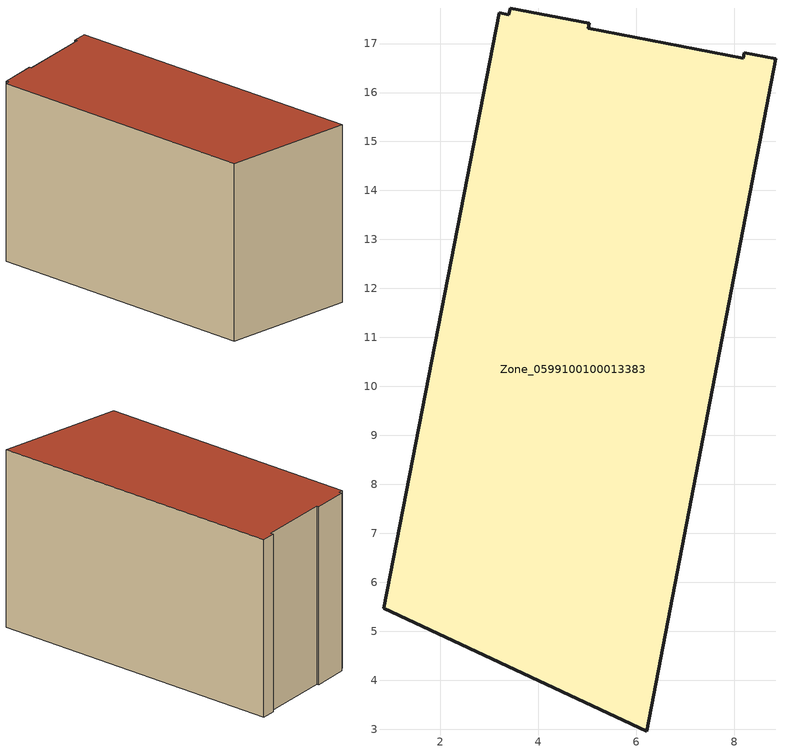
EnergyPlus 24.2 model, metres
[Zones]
Zone_0599100100013383
 floor ground (C_G): 5.02,17.32 8.18,16.7 8.2,16.82 8.84,16.69 6.21,2.97 0.85,5.47 3.2,17.63 3.4,17.59 3.43,17.73 5.04,17.41 z0
 wall outside (C_F): 8.18,16.7 5.02,17.32 5.04,17.41 3.43,17.73 3.4,17.59 3.2,17.63 0.85,5.47 6.21,2.97 8.84,16.69 8.2,16.82 8.18,16.7 z0:8.6
 roof outside (C_R): 3.43,17.73 3.4,17.59 3.2,17.63 0.85,5.47 6.21,2.97 8.84,16.69 8.2,16.82 8.18,16.7 5.02,17.32 5.04,17.41 z8.6
[BUILDING]
Pand.0599100100013383: North Axis=0; Terrain=City; Loads Convergence Tolerance Value=0.04; Temperature Convergence Tolerance Value=0.4; Solar Distribution=FullExterior; Maximum Number of Warmup Days=25; Minimum Number of Warmup Days=1
[Site:Location]
Rotterdam.The.Hague.AP_ZH_NLD Design_Conditions: Latitude=51.96; Longitude=4.45; Time Zone=1; Elevation=-4.5
[SITE:GROUNDTEMPERATURE:BUILDINGSURFACE]
18, 18, 18, 18, 18, 18, 18, 18, 18, 18, 18, 18
[MATERIAL] Thermal Absorptance=0.9; Solar Absorptance=0.7; Visible Absorptance=0.7
Name | Roughness | Thickness | Conductivity | Density | Specific Heat
G.TC.2015-2018 | MediumSmooth | 0.15 | 0.0428571 | 540 | 1210
F.TC.2015-2018 | Rough | 0.3 | 0.0666667 | 1920 | 840
R.TC.2015-2018 | MediumRough | 0.2 | 0.0333333 | 1500 | 1000
[CONSTRUCTION]
C_G: G.TC.2015-2018
C_F: F.TC.2015-2018
C_R: R.TC.2015-2018
[ZONE]
Zone_0599100100013383: Type=1; Multiplier=1; Ceiling Height=Autocalculate; Volume=Autocalculate; Floor Area=autocalculate; Part of Total Floor Area=Yes
[ZONEINFILTRATION:DESIGNFLOWRATE]
Infil_Zone_0599100100013383: Zone or ZoneList or Space or SpaceList=Zone_0599100100013383; Schedule=AlwaysOn; Design Flow Rate Calculation Method=Flow/Area; Flow Rate per Floor Area=0.0015; Constant Term Coefficient=1; Temperature Term Coefficient=0; Velocity Term Coefficient=0; Velocity Squared Term Coefficient=0
[HVACTEMPLATE:ZONE:IDEALLOADSAIRSYSTEM]
Zone_0599100100013383: Maximum Heating Supply Air Temperature=50; Minimum Cooling Supply Air Temperature=13; Maximum Heating Supply Air Humidity Ratio=0.0156; Minimum Cooling Supply Air Humidity Ratio=0.0077; Heating Limit=NoLimit; Cooling Limit=NoLimit; Dehumidification Control Type=ConstantSensibleHeatRatio; Cooling Sensible Heat Ratio=0.7; Dehumidification Setpoint=60; Humidification Control Type=None; Humidification Setpoint=30; Outdoor Air Method=None; Outdoor Air Flow Rate per Person=0.00944; Outdoor Air Flow Rate per Zone Floor Area=0; Outdoor Air Flow Rate per Zone=0; Demand Controlled Ventilation Type=None; Outdoor Air Economizer Type=NoEconomizer; Heat Recovery Type=None; Sensible Heat Recovery Effectiveness=0.7; Latent Heat Recovery Effectiveness=0.65
[ZONECONTROL:THERMOSTAT]
ThermostatControl_Zone_0599100100013383: Zone or ZoneList=Zone_0599100100013383; Control Type Schedule=DualSetpointControlType; Control 1=Thermostat_Zone_0599100100013383; Temperature Difference Between Cutout And Setpoint=0
[THERMOSTATSETPOINT:DUALSETPOINT]
Thermostat_Zone_0599100100013383: Heating Setpoint Temperature Schedule=HeatingSetpoint_Zone_0599100100013383; Cooling Setpoint Temperature Schedule=CoolingSetpoint_Zone_0599100100013383
[SCHEDULE:COMPACT]
HeatingSetpoint_Zone_0599100100013383: Through: 12/31, For: AllDays, Until: 24:00, 21
CoolingSetpoint_Zone_0599100100013383: Through: 12/31, For: AllDays, Until: 24:00, 24
DualSetpointControlType: Through: 12/31, For: AllDays, Until: 24:00, 4
AlwaysOn: Through: 12/31, For: AllDays, Until: 24:00, 1
